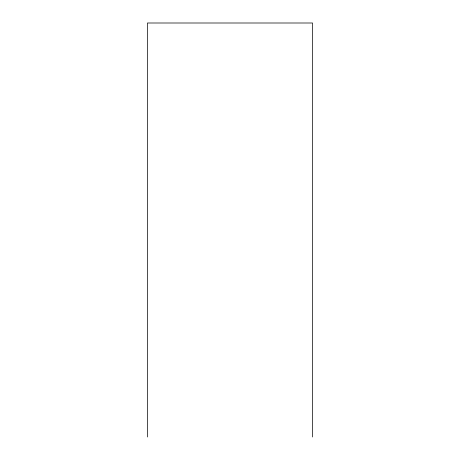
<?xml version="1.0" encoding="UTF-8"?>
<svg xmlns="http://www.w3.org/2000/svg" width="460" height="460" viewBox="0 0 460 460"><rect width="100%" height="100%" fill="white"/><g stroke="black" fill="none" stroke-linecap="round" stroke-linejoin="round"><path stroke-width="0.69" d="M312.541 437L312.541 23L147.459 23L147.459 437"/></g></svg>
